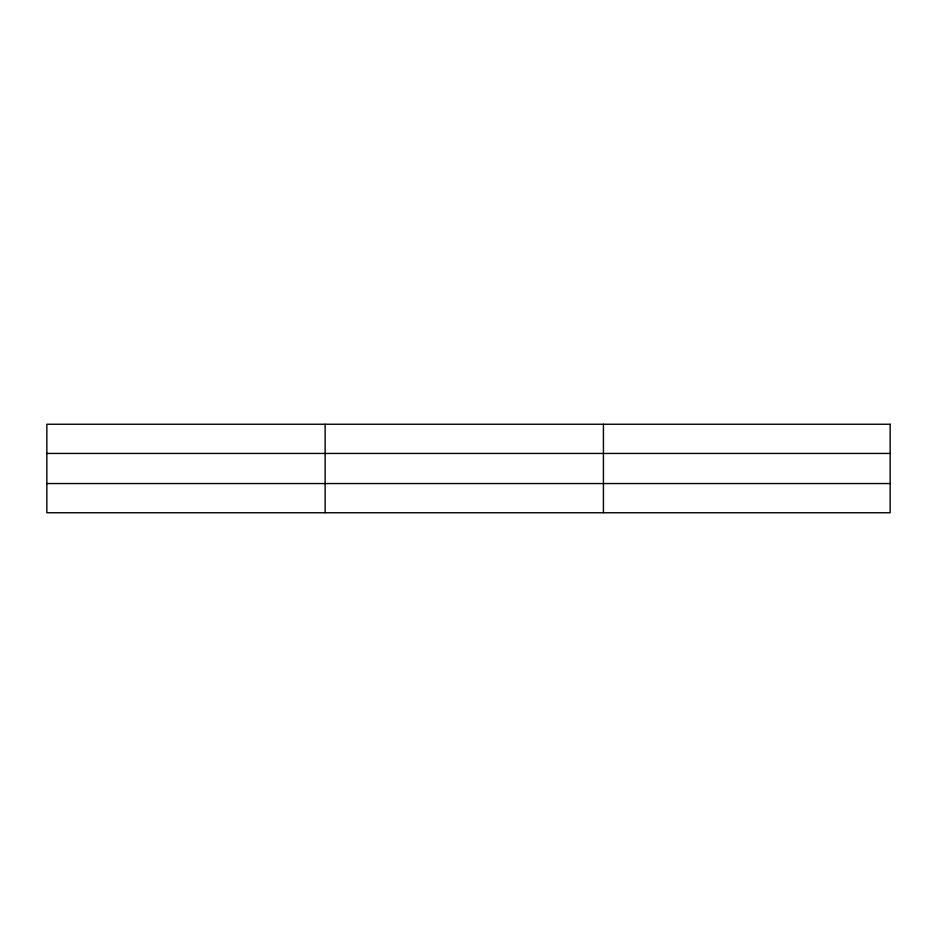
<?xml version="1.0" encoding="UTF-8"?>
<svg xmlns="http://www.w3.org/2000/svg" width="937" height="937" viewBox="0 0 937 937"><rect width="100%" height="100%" fill="white"/><g stroke="black" fill="none" stroke-linecap="round" stroke-linejoin="round"><path stroke-width="1.41" d="M325.139 424.25L325.139 512.75M603.428 424.25L603.428 512.75M46.85 453.449L890.15 453.449M46.85 483.551L890.15 483.551M890.15 424.25L890.15 512.75L46.85 512.75L46.85 424.25L890.15 424.25"/></g></svg>
